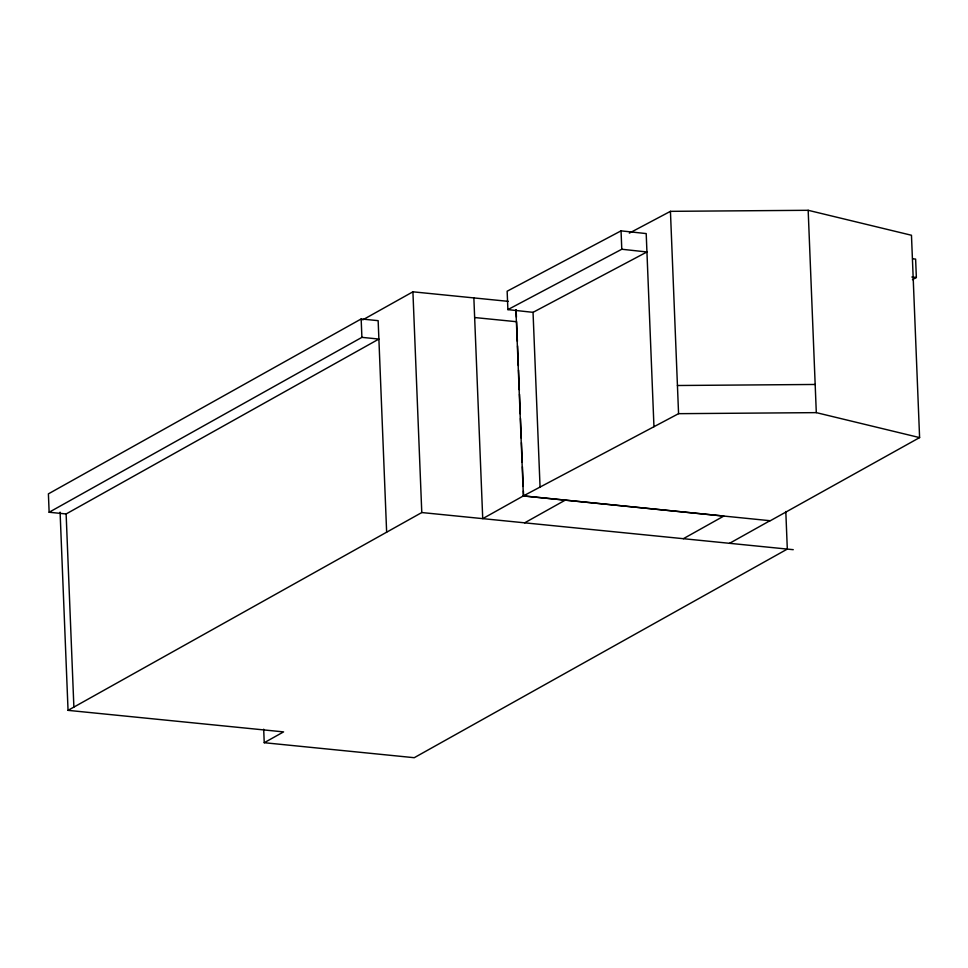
<?xml version="1.0" encoding="UTF-8"?>
<svg xmlns="http://www.w3.org/2000/svg" width="968" height="968" viewBox="0 0 968 968"><rect width="100%" height="100%" fill="white"/><g stroke="black" fill="none" stroke-linecap="round" stroke-linejoin="round"><path stroke-width="1.45" d="M386.643 532.194L378.149 320.662L361.161 318.968L48.4 493.861L49.138 512.254L66.126 513.96L378.887 339.054L361.899 337.36L49.138 512.254M362.758 319.864L412.912 291.816L508.321 301.363M60.089 512.145L68.05 710.355L421.782 512.544L793.252 549.679M524.68 522.829L565.276 500.129M263.695 729.194L264.228 742.71L283.576 731.893L68.05 710.355M683.36 538.692L723.822 516.065L523.313 495.943L482.729 518.642L473.86 297.914M729.557 543.314L769.984 520.711M912.437 279.667L916.357 277.489L915.619 259.085L912.63 258.795M629.321 233.131L670.437 211.339L808.171 210.298L911.469 235.26L919.6 437.596L770.31 520.736L523.385 495.906L515.932 310.196M653.957 426.706L646.2 233.578L621.045 230.856L507.147 291.223L507.885 309.615L533.041 312.337L646.939 251.97L621.783 249.248L507.885 309.615M919.6 437.596L816.302 412.634L678.568 413.675L523.385 495.906L526.289 495.58M677.431 385.506L815.165 384.465M911.868 277.029L916.357 277.489M474.647 317.54L516.61 321.727L517.396 341.377M264.228 742.71L414.244 757.702L787.311 549.086L785.81 511.54M808.171 210.298L816.302 412.634M670.437 211.339L678.568 413.675M621.045 230.856L621.783 249.248M533.041 312.337L540.059 487.073M516.125 309.651L516.428 317.201M517.577 345.903L518.364 365.553M518.545 370.079L519.332 389.729M519.514 394.254L520.312 413.905M520.494 418.442L521.28 438.081M521.462 442.618L522.248 462.256M522.43 466.794L523.216 486.432M523.398 490.97L523.579 495.495M412.912 291.816L421.782 512.544M361.161 318.968L361.899 337.36M66.126 513.96L73.883 707.088"/></g></svg>
